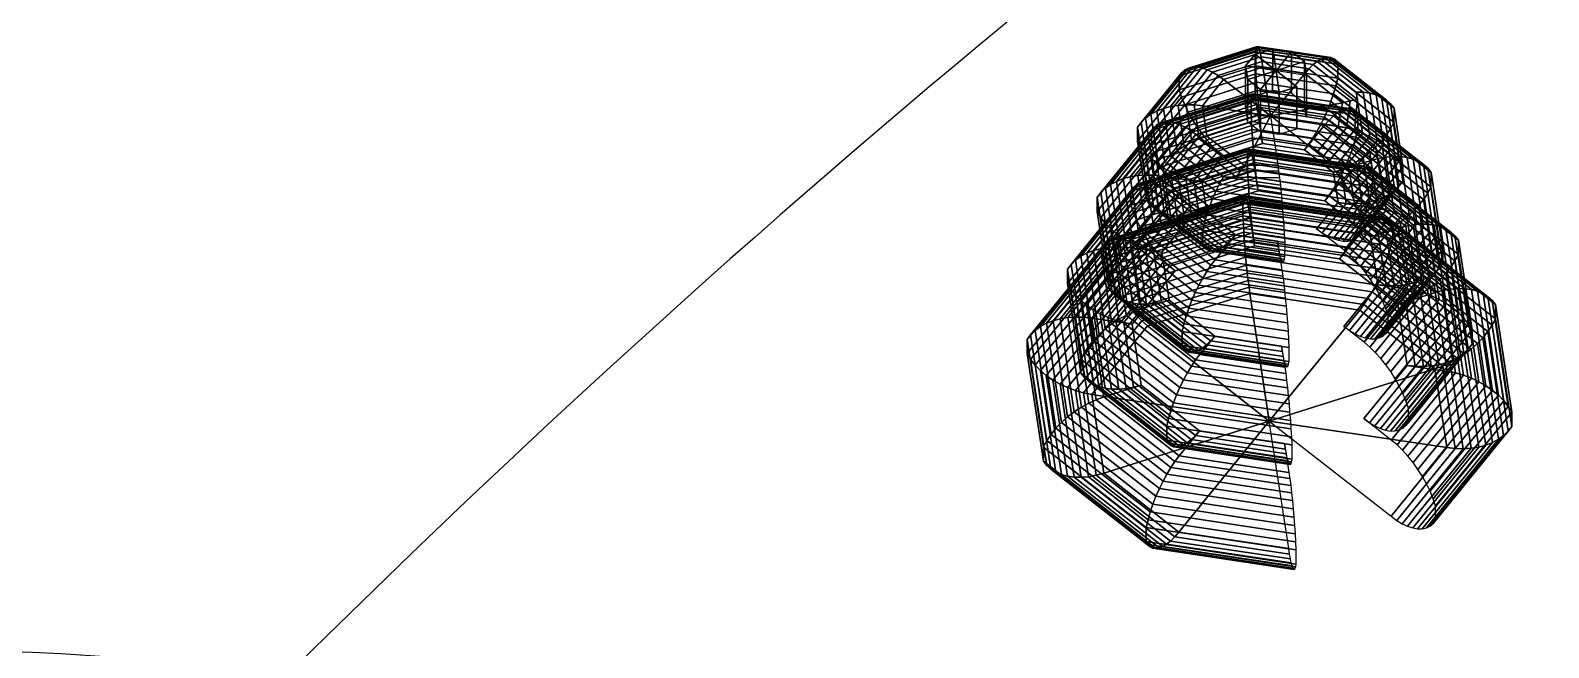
# Model space of a CAD drawing. Extents: x 268 to 383, y 668 to 793.
# Drawn here: x 276.514 to 277.528, y 678.796 to 679.209 of the extents above; entities that cross this region are included whole.
import ezdxf

# ---------------------------------------------------------------- set-up
doc = ezdxf.new("R2010")
doc.units = 0
doc.header["$LTSCALE"] = 0.5
doc.header["$MEASUREMENT"] = 0
for name, color, linetype in [('P02', 1, 'CONTINUOUS'), ('P03', 5, 'CONTINUOUS'), ('P04', 7, 'CONTINUOUS')]:
    doc.layers.add(name, color=color, linetype=linetype)

# ---------------------------------------------------------------- blocks, each defined once
blk = doc.blocks.new('2')
at = {"layer": 'P03', "extrusion": (0.670836, -0.525474, 0.523313)}
for centre, radius, start, end in [((45.889, 89.976, -33.293), 81.723, 215.50352, 256.37954), ((-2.132, -13.98, -13.937), 41.174, 35.6303, 76.5688), ((-23.161, 13.866, -16.215), 31.698, 15.469, 88.7316)]:
    blk.add_arc(centre, radius, start, end, dxfattribs=at)
at = {"layer": 'P04', "extrusion": (-0.741602, -0.473162, 0.475546), "elevation": -0.337}
blk.add_lwpolyline([(-26.384, 12.544), (-26.22, 12.666), (-25.985, 12.348)], dxfattribs=at)
at = {"layer": 'P04', "color": 5}
mesh = blk.add_polymesh((9, 9), dxfattribs=at)
for k, corner in enumerate([(-8.466, 24.472, 10.546), (-8.436, 24.473, 10.594), (-8.408, 24.479, 10.643), (-8.384, 24.491, 10.692), (-8.363, 24.508, 10.741), (-8.347, 24.531, 10.79), (-8.346, 24.625, 10.884), (-8.363, 24.674, 10.907), (-8.383, 24.723, 10.924), (-8.241, 24.748, 10.27), (-8.197, 24.766, 10.3), (-8.157, 24.787, 10.333), (-8.122, 24.812, 10.369), (-8.092, 24.841, 10.407), (-8.068, 24.873, 10.446), (-8.068, 24.968, 10.541), (-8.092, 25.007, 10.573), (-8.121, 25.045, 10.602), (-8.289, 25.065, 9.953), (-8.248, 25.102, 9.964), (-8.211, 25.141, 9.979), (-8.178, 25.182, 10), (-8.15, 25.224, 10.024), (-8.128, 25.267, 10.053), (-8.127, 25.362, 10.147), (-8.15, 25.39, 10.19), (-8.178, 25.415, 10.232), (-8.592, 25.302, 9.717), (-8.569, 25.353, 9.714), (-8.549, 25.406, 9.716), (-8.531, 25.458, 9.725), (-8.516, 25.51, 9.739), (-8.503, 25.561, 9.76), (-8.503, 25.656, 9.854), (-8.515, 25.676, 9.905), (-8.53, 25.691, 9.957), (-9.033, 25.368, 9.652), (-9.037, 25.424, 9.645), (-9.042, 25.48, 9.644), (-9.045, 25.536, 9.649), (-9.049, 25.59, 9.661), (-9.051, 25.644, 9.679), (-9.051, 25.738, 9.774), (-9.048, 25.756, 9.827), (-9.045, 25.768, 9.882), (-9.444, 25.239, 9.783), (-9.474, 25.286, 9.784), (-9.501, 25.335, 9.79), (-9.525, 25.384, 9.802), (-9.546, 25.434, 9.819), (-9.562, 25.483, 9.842), (-9.562, 25.577, 9.936), (-9.545, 25.6, 9.985), (-9.524, 25.617, 10.034), (-9.668, 24.963, 10.06), (-9.712, 24.993, 10.077), (-9.752, 25.027, 10.099), (-9.787, 25.063, 10.124), (-9.817, 25.1, 10.153), (-9.841, 25.14, 10.186), (-9.841, 25.234, 10.28), (-9.816, 25.266, 10.319), (-9.786, 25.295, 10.357), (-9.62, 24.646, 10.377), (-9.661, 24.657, 10.414), (-9.698, 24.673, 10.453), (-9.731, 24.693, 10.494), (-9.759, 24.717, 10.536), (-9.781, 24.746, 10.579), (-9.781, 24.841, 10.674), (-9.758, 24.883, 10.702), (-9.73, 24.925, 10.727), (-9.318, 24.409, 10.613), (-9.34, 24.405, 10.664), (-9.36, 24.408, 10.716), (-9.378, 24.417, 10.769), (-9.393, 24.431, 10.821), (-9.405, 24.452, 10.872), (-9.405, 24.546, 10.967), (-9.393, 24.597, 10.987), (-9.377, 24.649, 11.002)]):
    mesh.set_mesh_vertex(divmod(k, 9), corner)
mesh = blk.add_polymesh((9, 9), dxfattribs=at)
for k, corner in enumerate([(-8.383, 24.723, 10.924), (-8.407, 24.773, 10.936), (-8.434, 24.821, 10.943), (-8.464, 24.869, 10.943), (-8.497, 24.914, 10.937), (-8.532, 24.957, 10.926), (-8.568, 24.997, 10.91), (-8.605, 25.033, 10.888), (-8.642, 25.065, 10.861), (-8.121, 25.045, 10.602), (-8.156, 25.081, 10.627), (-8.196, 25.114, 10.649), (-8.24, 25.145, 10.666), (-8.288, 25.172, 10.679), (-8.338, 25.195, 10.688), (-8.391, 25.215, 10.691), (-8.445, 25.23, 10.69), (-8.5, 25.24, 10.685), (-8.178, 25.415, 10.232), (-8.21, 25.435, 10.273), (-8.247, 25.451, 10.313), (-8.288, 25.462, 10.349), (-8.332, 25.468, 10.384), (-8.379, 25.469, 10.414), (-8.37, 25.419, 10.488), (-8.42, 25.41, 10.511), (-8.471, 25.396, 10.529), (-8.53, 25.691, 9.957), (-8.548, 25.7, 10.01), (-8.568, 25.702, 10.062), (-8.59, 25.699, 10.114), (-8.615, 25.689, 10.163), (-8.64, 25.673, 10.211), (-8.667, 25.652, 10.256), (-8.695, 25.625, 10.296), (-8.722, 25.593, 10.333), (-9.045, 25.768, 9.882), (-9.041, 25.774, 9.937), (-9.036, 25.772, 9.993), (-9.031, 25.765, 10.049), (-9.026, 25.751, 10.103), (-9.021, 25.73, 10.155), (-9.015, 25.704, 10.204), (-9.009, 25.672, 10.25), (-9.003, 25.635, 10.292), (-9.524, 25.617, 10.034), (-9.5, 25.629, 10.084), (-9.473, 25.635, 10.132), (-9.443, 25.635, 10.18), (-9.41, 25.63, 10.225), (-9.375, 25.618, 10.268), (-9.339, 25.602, 10.308), (-9.302, 25.58, 10.344), (-9.265, 25.552, 10.375), (-9.786, 25.295, 10.357), (-9.751, 25.32, 10.393), (-9.711, 25.342, 10.426), (-9.667, 25.359, 10.456), (-9.62, 25.372, 10.483), (-9.569, 25.38, 10.507), (-9.516, 25.384, 10.526), (-9.462, 25.383, 10.541), (-9.407, 25.377, 10.551), (-9.73, 24.925, 10.727), (-9.697, 24.966, 10.747), (-9.66, 25.006, 10.762), (-9.619, 25.042, 10.773), (-9.575, 25.076, 10.779), (-9.528, 25.107, 10.78), (-9.478, 25.134, 10.776), (-9.428, 25.157, 10.767), (-9.377, 25.175, 10.753), (-9.377, 24.649, 11.002), (-9.359, 24.702, 11.01), (-9.339, 24.754, 11.013), (-9.317, 24.806, 11.009), (-9.292, 24.855, 10.999), (-9.267, 24.903, 10.983), (-9.181, 24.901, 11.008), (-9.153, 24.942, 10.981), (-9.125, 24.978, 10.949)]):
    mesh.set_mesh_vertex(divmod(k, 9), corner)
at = {"layer": 'P04'}
mesh = blk.add_polymesh((10, 3), dxfattribs=dict(at, m_close=True))
for k, corner in enumerate([(-8.776, 25.224, 10.703), (-8.775, 25.503, 10.982), (-8.913, 25.61, 10.875), (-8.893, 25.187, 10.74), (-8.893, 25.466, 11.019), (-8.914, 25.61, 10.875), (-9.019, 25.205, 10.721), (-9.018, 25.485, 11.001), (-8.916, 25.61, 10.875), (-9.105, 25.273, 10.654), (-9.104, 25.552, 10.933), (-8.918, 25.611, 10.874), (-9.119, 25.363, 10.564), (-9.118, 25.643, 10.843), (-8.918, 25.613, 10.873), (-9.055, 25.442, 10.485), (-9.054, 25.721, 10.764), (-8.917, 25.614, 10.871), (-8.938, 25.479, 10.448), (-8.937, 25.758, 10.727), (-8.915, 25.614, 10.871), (-8.812, 25.46, 10.466), (-8.811, 25.739, 10.746), (-8.913, 25.614, 10.871), (-8.726, 25.393, 10.533), (-8.725, 25.672, 10.813), (-8.912, 25.613, 10.872), (-8.712, 25.302, 10.624), (-8.711, 25.582, 10.903), (-8.911, 25.612, 10.874)]):
    mesh.set_mesh_vertex(divmod(k, 3), corner)
at = {"layer": 'P04', "color": 5}
mesh = blk.add_polymesh((9, 2), dxfattribs=at)
for k, corner in enumerate([(-8.642, 25.065, 10.861), (-8.953, 25.309, 10.618), (-8.5, 25.24, 10.685), (-8.953, 25.309, 10.618), (-8.471, 25.396, 10.529), (-8.953, 25.309, 10.618), (-8.722, 25.593, 10.333), (-8.953, 25.309, 10.618), (-9.003, 25.635, 10.292), (-8.953, 25.309, 10.618), (-9.265, 25.552, 10.375), (-8.953, 25.309, 10.618), (-9.407, 25.377, 10.551), (-8.953, 25.309, 10.618), (-9.377, 25.175, 10.753), (-8.953, 25.309, 10.618), (-9.125, 24.978, 10.949), (-8.953, 25.309, 10.618)]):
    mesh.set_mesh_vertex(divmod(k, 2), corner)
mesh = blk.add_polymesh((9, 9), dxfattribs=at)
for k, corner in enumerate([(-8.165, 23.972, 10.518), (-8.181, 24.02, 10.54), (-8.201, 24.07, 10.558), (-8.225, 24.119, 10.57), (-8.253, 24.168, 10.576), (-8.283, 24.215, 10.576), (-8.315, 24.261, 10.571), (-8.35, 24.304, 10.56), (-8.386, 24.344, 10.543), (-7.802, 24.418, 10.07), (-7.826, 24.457, 10.102), (-7.856, 24.495, 10.131), (-7.89, 24.531, 10.157), (-7.93, 24.564, 10.178), (-7.974, 24.595, 10.196), (-8.022, 24.622, 10.209), (-8.072, 24.646, 10.217), (-8.125, 24.665, 10.221), (-7.879, 24.931, 9.558), (-7.902, 24.959, 9.601), (-7.93, 24.984, 9.643), (-7.962, 25.004, 9.684), (-7.999, 25.02, 9.723), (-8.04, 25.031, 9.76), (-8.085, 25.037, 9.794), (-8.131, 25.038, 9.825), (-8.181, 25.034, 9.852), (-8.368, 25.314, 9.177), (-8.381, 25.334, 9.227), (-8.396, 25.349, 9.28), (-8.413, 25.357, 9.332), (-8.434, 25.36, 9.385), (-8.456, 25.356, 9.436), (-8.48, 25.347, 9.486), (-8.506, 25.331, 9.533), (-8.532, 25.309, 9.578), (-9.082, 25.421, 9.072), (-9.079, 25.439, 9.125), (-9.076, 25.451, 9.18), (-9.072, 25.456, 9.235), (-9.067, 25.455, 9.291), (-9.062, 25.447, 9.347), (-9.057, 25.433, 9.401), (-9.052, 25.413, 9.453), (-9.046, 25.386, 9.502), (-9.747, 25.211, 9.283), (-9.73, 25.234, 9.332), (-9.71, 25.251, 9.381), (-9.685, 25.263, 9.431), (-9.658, 25.269, 9.48), (-9.628, 25.269, 9.527), (-9.595, 25.264, 9.572), (-9.561, 25.252, 9.615), (-9.524, 25.236, 9.655), (-10.11, 24.765, 9.731), (-10.085, 24.797, 9.77), (-10.055, 24.826, 9.808), (-10.02, 24.851, 9.844), (-9.98, 24.872, 9.877), (-9.936, 24.89, 9.907), (-9.889, 24.903, 9.934), (-9.838, 24.911, 9.958), (-9.786, 24.914, 9.977), (-10.032, 24.252, 10.243), (-10.009, 24.295, 10.272), (-9.981, 24.337, 10.296), (-9.948, 24.378, 10.316), (-9.911, 24.417, 10.332), (-9.87, 24.454, 10.343), (-9.826, 24.488, 10.349), (-9.779, 24.519, 10.35), (-9.73, 24.546, 10.346), (-9.543, 23.869, 10.625), (-9.531, 23.92, 10.645), (-9.515, 23.972, 10.66), (-9.497, 24.025, 10.668), (-9.477, 24.077, 10.671), (-9.455, 24.128, 10.667), (-9.43, 24.178, 10.657), (-9.405, 24.225, 10.642), (-9.378, 24.27, 10.62)]):
    mesh.set_mesh_vertex(divmod(k, 9), corner)
mesh = blk.add_polymesh((9, 9), dxfattribs=at)
for k, corner in enumerate([(-8.351, 23.836, 10.092), (-8.317, 23.825, 10.134), (-8.284, 23.819, 10.18), (-8.254, 23.819, 10.227), (-8.226, 23.825, 10.276), (-8.202, 23.837, 10.325), (-8.182, 23.854, 10.375), (-8.165, 23.877, 10.423), (-8.165, 23.972, 10.518), (-8.073, 24.177, 9.749), (-8.023, 24.186, 9.772), (-7.975, 24.198, 9.799), (-7.931, 24.216, 9.83), (-7.891, 24.237, 9.863), (-7.856, 24.263, 9.899), (-7.826, 24.291, 9.937), (-7.802, 24.323, 9.976), (-7.802, 24.418, 10.07), (-8.133, 24.57, 9.357), (-8.086, 24.6, 9.358), (-8.042, 24.634, 9.364), (-8, 24.671, 9.375), (-7.963, 24.71, 9.39), (-7.93, 24.751, 9.41), (-7.902, 24.793, 9.435), (-7.88, 24.836, 9.463), (-7.879, 24.931, 9.558), (-8.507, 24.863, 9.065), (-8.481, 24.91, 9.049), (-8.457, 24.96, 9.04), (-8.435, 25.011, 9.036), (-8.414, 25.064, 9.038), (-8.396, 25.116, 9.047), (-8.381, 25.168, 9.062), (-8.369, 25.219, 9.082), (-8.368, 25.314, 9.177), (-9.053, 24.945, 8.985), (-9.058, 24.997, 8.965), (-9.064, 25.051, 8.95), (-9.068, 25.106, 8.943), (-9.073, 25.162, 8.942), (-9.076, 25.218, 8.947), (-9.079, 25.273, 8.959), (-9.082, 25.326, 8.977), (-9.082, 25.421, 9.072), (-9.562, 24.784, 9.147), (-9.597, 24.827, 9.136), (-9.629, 24.873, 9.13), (-9.659, 24.92, 9.131), (-9.686, 24.969, 9.137), (-9.71, 25.018, 9.149), (-9.731, 25.068, 9.166), (-9.747, 25.117, 9.189), (-9.747, 25.211, 9.283), (-9.84, 24.443, 9.489), (-9.89, 24.466, 9.498), (-9.938, 24.493, 9.511), (-9.982, 24.524, 9.528), (-10.021, 24.557, 9.55), (-10.056, 24.593, 9.575), (-10.086, 24.631, 9.604), (-10.11, 24.67, 9.636), (-10.11, 24.765, 9.731), (-9.78, 24.05, 9.881), (-9.827, 24.051, 9.912), (-9.871, 24.057, 9.946), (-9.912, 24.068, 9.983), (-9.949, 24.084, 10.023), (-9.982, 24.104, 10.064), (-10.01, 24.129, 10.106), (-10.032, 24.158, 10.149), (-10.032, 24.252, 10.243), (-9.406, 23.757, 10.173), (-9.432, 23.742, 10.221), (-9.456, 23.732, 10.271), (-9.478, 23.728, 10.322), (-9.498, 23.731, 10.375), (-9.516, 23.739, 10.427), (-9.531, 23.754, 10.479), (-9.543, 23.775, 10.53), (-9.543, 23.869, 10.625)]):
    mesh.set_mesh_vertex(divmod(k, 9), corner)
mesh = blk.add_polymesh((9, 9), dxfattribs=at)
for k, corner in enumerate([(-8.386, 24.344, 10.543), (-8.423, 24.38, 10.521), (-8.46, 24.412, 10.494), (-8.644, 24.555, 10.351), (-8.606, 24.528, 10.383), (-8.569, 24.506, 10.419), (-8.533, 24.489, 10.458), (-8.498, 24.478, 10.501), (-8.466, 24.472, 10.546), (-8.125, 24.665, 10.221), (-8.179, 24.68, 10.22), (-8.234, 24.691, 10.214), (-8.501, 24.731, 10.175), (-8.446, 24.725, 10.185), (-8.392, 24.724, 10.2), (-8.339, 24.727, 10.219), (-8.289, 24.736, 10.243), (-8.241, 24.748, 10.27), (-8.181, 25.034, 9.852), (-8.231, 25.025, 9.875), (-8.282, 25.011, 9.894), (-8.532, 24.932, 9.973), (-8.481, 24.951, 9.96), (-8.43, 24.974, 9.95), (-8.381, 25.001, 9.946), (-8.334, 25.031, 9.947), (-8.289, 25.065, 9.953), (-8.532, 25.309, 9.578), (-8.56, 25.282, 9.619), (-8.588, 25.25, 9.656), (-8.724, 25.083, 9.823), (-8.696, 25.12, 9.791), (-8.669, 25.16, 9.764), (-8.642, 25.205, 9.743), (-8.616, 25.252, 9.727), (-8.592, 25.302, 9.717), (-9.046, 25.386, 9.502), (-9.04, 25.355, 9.548), (-9.034, 25.317, 9.59), (-9.005, 25.125, 9.782), (-9.011, 25.167, 9.745), (-9.016, 25.213, 9.713), (-9.022, 25.262, 9.687), (-9.028, 25.314, 9.666), (-9.033, 25.368, 9.652), (-9.524, 25.236, 9.655), (-9.487, 25.213, 9.691), (-9.45, 25.186, 9.722), (-9.266, 25.043, 9.866), (-9.304, 25.074, 9.839), (-9.341, 25.11, 9.816), (-9.377, 25.15, 9.8), (-9.411, 25.193, 9.789), (-9.444, 25.239, 9.783), (-9.786, 24.914, 9.977), (-9.731, 24.913, 9.992), (-9.677, 24.907, 10.002), (-9.409, 24.867, 10.042), (-9.464, 24.878, 10.036), (-9.518, 24.893, 10.035), (-9.571, 24.912, 10.039), (-9.621, 24.936, 10.047), (-9.668, 24.963, 10.06), (-9.73, 24.546, 10.346), (-9.679, 24.568, 10.336), (-9.628, 24.587, 10.322), (-9.378, 24.666, 10.243), (-9.429, 24.652, 10.262), (-9.48, 24.643, 10.285), (-9.529, 24.639, 10.312), (-9.576, 24.64, 10.343), (-9.62, 24.646, 10.377), (-9.378, 24.27, 10.62), (-9.35, 24.311, 10.593), (-9.322, 24.347, 10.561), (-9.186, 24.515, 10.393), (-9.214, 24.483, 10.43), (-9.241, 24.456, 10.471), (-9.268, 24.435, 10.515), (-9.294, 24.419, 10.563), (-9.318, 24.409, 10.613)]):
    mesh.set_mesh_vertex(divmod(k, 9), corner)
mesh = blk.add_polymesh((2, 2), dxfattribs=at)
for k, corner in enumerate([(-9.125, 24.978, 10.949), (-8.953, 25.309, 10.618), (-8.904, 24.983, 10.944), (-8.953, 25.309, 10.618)]):
    mesh.set_mesh_vertex(divmod(k, 2), corner)
mesh = blk.add_polymesh((9, 9), dxfattribs=at)
for k, corner in enumerate([(-8.048, 23.239, 9.97), (-8.031, 23.261, 10.019), (-8.031, 23.356, 10.113), (-8.048, 23.405, 10.136), (-8.068, 23.454, 10.154), (-8.092, 23.504, 10.165), (-8.119, 23.552, 10.172), (-8.149, 23.6, 10.172), (-8.182, 23.645, 10.167), (-7.631, 23.752, 9.456), (-7.606, 23.784, 9.495), (-7.606, 23.879, 9.59), (-7.63, 23.918, 9.622), (-7.66, 23.956, 9.651), (-7.695, 23.992, 9.676), (-7.735, 24.025, 9.698), (-7.778, 24.056, 9.715), (-7.826, 24.083, 9.728), (-7.72, 24.341, 8.867), (-7.697, 24.384, 8.895), (-7.697, 24.479, 8.99), (-7.72, 24.507, 9.033), (-7.747, 24.532, 9.075), (-7.78, 24.552, 9.116), (-7.817, 24.568, 9.155), (-7.858, 24.579, 9.192), (-7.902, 24.585, 9.226), (-8.282, 24.782, 8.428), (-8.27, 24.833, 8.449), (-8.27, 24.927, 8.543), (-8.282, 24.948, 8.594), (-8.297, 24.962, 8.646), (-8.315, 24.971, 8.699), (-8.335, 24.974, 8.751), (-8.357, 24.97, 8.803), (-8.381, 24.96, 8.852), (-9.103, 24.905, 8.308), (-9.105, 24.958, 8.326), (-9.105, 25.053, 8.42), (-9.102, 25.071, 8.473), (-9.099, 25.083, 8.528), (-9.095, 25.088, 8.584), (-9.09, 25.087, 8.64), (-9.085, 25.079, 8.696), (-9.08, 25.065, 8.75), (-9.867, 24.664, 8.551), (-9.884, 24.713, 8.574), (-9.884, 24.807, 8.668), (-9.867, 24.83, 8.717), (-9.846, 24.847, 8.766), (-9.822, 24.859, 8.816), (-9.795, 24.865, 8.864), (-9.765, 24.865, 8.912), (-9.732, 24.86, 8.957), (-10.285, 24.151, 9.066), (-10.309, 24.19, 9.098), (-10.309, 24.285, 9.192), (-10.284, 24.317, 9.231), (-10.254, 24.345, 9.269), (-10.219, 24.371, 9.305), (-10.179, 24.392, 9.338), (-10.135, 24.41, 9.369), (-10.088, 24.422, 9.396), (-10.195, 23.561, 9.655), (-10.218, 23.59, 9.698), (-10.218, 23.684, 9.792), (-10.195, 23.727, 9.821), (-10.167, 23.769, 9.845), (-10.134, 23.81, 9.865), (-10.097, 23.849, 9.881), (-10.056, 23.886, 9.892), (-10.011, 23.92, 9.898), (-9.633, 23.121, 10.093), (-9.645, 23.141, 10.144), (-9.645, 23.236, 10.239), (-9.633, 23.287, 10.259), (-9.617, 23.339, 10.274), (-9.599, 23.391, 10.282), (-9.579, 23.444, 10.285), (-9.557, 23.495, 10.281), (-9.532, 23.545, 10.271)]):
    mesh.set_mesh_vertex(divmod(k, 9), corner)
mesh = blk.add_polymesh((9, 9), dxfattribs=at)
for k, corner in enumerate([(-8.182, 23.645, 10.167), (-8.216, 23.688, 10.155), (-8.252, 23.728, 10.139), (-8.289, 23.764, 10.117), (-8.327, 23.796, 10.09), (-8.462, 23.902, 9.984), (-8.424, 23.875, 10.016), (-8.387, 23.853, 10.052), (-8.351, 23.836, 10.092), (-7.826, 24.083, 9.728), (-7.876, 24.106, 9.737), (-7.929, 24.126, 9.74), (-7.983, 24.141, 9.739), (-8.038, 24.151, 9.734), (-8.235, 24.181, 9.705), (-8.18, 24.175, 9.715), (-8.126, 24.174, 9.73), (-8.073, 24.177, 9.749), (-7.902, 24.585, 9.226), (-7.949, 24.586, 9.257), (-7.998, 24.582, 9.284), (-8.049, 24.573, 9.307), (-8.1, 24.559, 9.326), (-8.284, 24.501, 9.384), (-8.233, 24.52, 9.37), (-8.182, 24.543, 9.361), (-8.133, 24.57, 9.357), (-8.381, 24.96, 8.852), (-8.407, 24.945, 8.9), (-8.434, 24.923, 8.944), (-8.461, 24.896, 8.985), (-8.489, 24.864, 9.022), (-8.59, 24.741, 9.146), (-8.562, 24.777, 9.114), (-8.534, 24.818, 9.087), (-8.507, 24.863, 9.065), (-9.08, 25.065, 8.75), (-9.075, 25.045, 8.802), (-9.069, 25.018, 8.851), (-9.063, 24.986, 8.897), (-9.057, 24.949, 8.939), (-9.035, 24.808, 9.08), (-9.041, 24.849, 9.043), (-9.047, 24.895, 9.011), (-9.053, 24.945, 8.985), (-9.732, 24.86, 8.957), (-9.697, 24.849, 9), (-9.661, 24.832, 9.04), (-9.624, 24.81, 9.076), (-9.586, 24.782, 9.107), (-9.451, 24.677, 9.213), (-9.489, 24.708, 9.186), (-9.526, 24.744, 9.164), (-9.562, 24.784, 9.147), (-10.088, 24.422, 9.396), (-10.037, 24.431, 9.419), (-9.984, 24.434, 9.438), (-9.93, 24.433, 9.453), (-9.875, 24.427, 9.463), (-9.678, 24.398, 9.492), (-9.733, 24.408, 9.487), (-9.787, 24.423, 9.486), (-9.84, 24.443, 9.489), (-10.011, 23.92, 9.898), (-9.964, 23.951, 9.899), (-9.915, 23.978, 9.894), (-9.865, 24.001, 9.885), (-9.813, 24.019, 9.871), (-9.629, 24.077, 9.813), (-9.681, 24.063, 9.831), (-9.731, 24.054, 9.854), (-9.78, 24.05, 9.881), (-9.532, 23.545, 10.271), (-9.507, 23.592, 10.256), (-9.48, 23.637, 10.234), (-9.452, 23.678, 10.207), (-9.424, 23.714, 10.175), (-9.324, 23.838, 10.051), (-9.352, 23.806, 10.088), (-9.379, 23.779, 10.129), (-9.406, 23.757, 10.173)]):
    mesh.set_mesh_vertex(divmod(k, 9), corner)
mesh = blk.add_polymesh((2, 9), dxfattribs=at)
for k, corner in enumerate([(-9.377, 24.649, 11.002), (-9.359, 24.702, 11.01), (-9.339, 24.754, 11.013), (-9.317, 24.806, 11.009), (-9.292, 24.855, 10.999), (-9.267, 24.903, 10.983), (-9.181, 24.901, 11.008), (-9.153, 24.942, 10.981), (-9.125, 24.978, 10.949), (-8.863, 24.572, 11.077), (-8.867, 24.628, 11.083), (-8.871, 24.684, 11.082), (-8.876, 24.739, 11.074), (-8.881, 24.793, 11.06), (-8.886, 24.846, 11.039), (-8.892, 24.895, 11.013), (-8.898, 24.941, 10.981), (-8.904, 24.983, 10.944)]):
    mesh.set_mesh_vertex(divmod(k, 9), corner)
mesh = blk.add_polymesh((9, 9), dxfattribs=at)
for k, corner in enumerate([(-8.291, 23.259, 9.612), (-8.254, 23.237, 9.648), (-8.218, 23.22, 9.687), (-8.183, 23.209, 9.73), (-8.15, 23.203, 9.776), (-8.12, 23.204, 9.823), (-8.093, 23.21, 9.872), (-8.069, 23.222, 9.921), (-8.048, 23.239, 9.97), (-7.985, 23.636, 9.234), (-7.931, 23.634, 9.249), (-7.878, 23.638, 9.268), (-7.827, 23.646, 9.292), (-7.78, 23.659, 9.319), (-7.736, 23.676, 9.349), (-7.696, 23.698, 9.382), (-7.661, 23.723, 9.418), (-7.631, 23.752, 9.456), (-8.05, 24.068, 8.802), (-8, 24.091, 8.793), (-7.951, 24.118, 8.789), (-7.904, 24.148, 8.79), (-7.859, 24.182, 8.796), (-7.818, 24.219, 8.806), (-7.781, 24.258, 8.822), (-7.748, 24.299, 8.842), (-7.72, 24.341, 8.867), (-8.463, 24.391, 8.48), (-8.435, 24.432, 8.453), (-8.408, 24.476, 8.432), (-8.383, 24.524, 8.416), (-8.358, 24.573, 8.406), (-8.336, 24.625, 8.402), (-8.316, 24.677, 8.405), (-8.298, 24.73, 8.413), (-8.282, 24.782, 8.428), (-9.065, 24.481, 8.392), (-9.07, 24.527, 8.36), (-9.076, 24.577, 8.334), (-9.082, 24.629, 8.313), (-9.087, 24.683, 8.299), (-9.091, 24.738, 8.291), (-9.096, 24.794, 8.29), (-9.099, 24.85, 8.296), (-9.103, 24.905, 8.308), (-9.626, 24.305, 8.57), (-9.663, 24.341, 8.548), (-9.699, 24.38, 8.532), (-9.733, 24.423, 8.521), (-9.766, 24.469, 8.515), (-9.796, 24.516, 8.516), (-9.823, 24.565, 8.522), (-9.847, 24.615, 8.534), (-9.867, 24.664, 8.551), (-9.932, 23.928, 8.948), (-9.986, 23.943, 8.947), (-10.039, 23.963, 8.951), (-10.089, 23.986, 8.959), (-10.136, 24.013, 8.972), (-10.18, 24.044, 8.99), (-10.22, 24.077, 9.011), (-10.255, 24.113, 9.037), (-10.285, 24.151, 9.066), (-9.866, 23.496, 9.38), (-9.917, 23.487, 9.403), (-9.966, 23.483, 9.43), (-10.013, 23.484, 9.461), (-10.057, 23.49, 9.495), (-10.098, 23.501, 9.532), (-10.135, 23.516, 9.571), (-10.168, 23.537, 9.612), (-10.195, 23.561, 9.655), (-9.454, 23.173, 9.702), (-9.481, 23.146, 9.743), (-9.508, 23.124, 9.787), (-9.534, 23.108, 9.835), (-9.558, 23.099, 9.885), (-9.58, 23.095, 9.936), (-9.6, 23.098, 9.989), (-9.618, 23.106, 10.041), (-9.633, 23.121, 10.093)]):
    mesh.set_mesh_vertex(divmod(k, 9), corner)
mesh = blk.add_polymesh((9, 9), dxfattribs=at)
for k, corner in enumerate([(-7.911, 22.556, 9.505), (-7.887, 22.568, 9.554), (-7.866, 22.585, 9.604), (-7.85, 22.608, 9.652), (-7.849, 22.703, 9.747), (-7.866, 22.751, 9.77), (-7.886, 22.801, 9.787), (-7.91, 22.85, 9.799), (-7.937, 22.899, 9.805), (-7.43, 23.148, 8.912), (-7.395, 23.173, 8.948), (-7.365, 23.202, 8.985), (-7.34, 23.234, 9.025), (-7.34, 23.329, 9.119), (-7.364, 23.368, 9.151), (-7.394, 23.406, 9.18), (-7.429, 23.442, 9.206), (-7.469, 23.475, 9.227), (-7.533, 23.827, 8.233), (-7.5, 23.868, 8.253), (-7.472, 23.91, 8.277), (-7.45, 23.953, 8.306), (-7.449, 24.048, 8.4), (-7.472, 24.076, 8.443), (-7.5, 24.101, 8.486), (-7.532, 24.121, 8.527), (-7.569, 24.137, 8.566), (-8.181, 24.335, 7.727), (-8.163, 24.388, 7.736), (-8.148, 24.44, 7.75), (-8.135, 24.49, 7.771), (-8.135, 24.585, 7.865), (-8.147, 24.605, 7.916), (-8.162, 24.62, 7.968), (-8.18, 24.629, 8.021), (-8.2, 24.631, 8.073), (-9.127, 24.477, 7.588), (-9.13, 24.533, 7.594), (-9.133, 24.588, 7.606), (-9.136, 24.641, 7.624), (-9.136, 24.735, 7.718), (-9.133, 24.753, 7.771), (-9.13, 24.765, 7.826), (-9.126, 24.771, 7.882), (-9.121, 24.77, 7.938), (-10.008, 24.199, 7.869), (-10.032, 24.249, 7.881), (-10.053, 24.298, 7.898), (-10.069, 24.347, 7.921), (-10.069, 24.441, 8.015), (-10.052, 24.464, 8.064), (-10.031, 24.481, 8.113), (-10.007, 24.493, 8.163), (-9.98, 24.499, 8.211), (-10.489, 23.607, 8.462), (-10.524, 23.643, 8.488), (-10.554, 23.681, 8.517), (-10.578, 23.721, 8.549), (-10.578, 23.815, 8.643), (-10.554, 23.847, 8.682), (-10.524, 23.876, 8.72), (-10.488, 23.901, 8.756), (-10.449, 23.923, 8.789), (-10.386, 22.928, 9.141), (-10.419, 22.948, 9.182), (-10.447, 22.973, 9.224), (-10.469, 23.002, 9.267), (-10.469, 23.096, 9.362), (-10.446, 23.139, 9.39), (-10.418, 23.181, 9.415), (-10.385, 23.222, 9.435), (-10.348, 23.261, 9.451), (-9.738, 22.42, 9.647), (-9.756, 22.429, 9.699), (-9.771, 22.444, 9.751), (-9.783, 22.464, 9.802), (-9.783, 22.559, 9.897), (-9.77, 22.61, 9.917), (-9.755, 22.662, 9.932), (-9.737, 22.714, 9.941), (-9.717, 22.767, 9.943)]):
    mesh.set_mesh_vertex(divmod(k, 9), corner)
mesh = blk.add_polymesh((9, 9), dxfattribs=at)
for k, corner in enumerate([(-7.937, 22.899, 9.805), (-7.967, 22.946, 9.805), (-8, 22.992, 9.8), (-8.034, 23.035, 9.789), (-8.07, 23.075, 9.772), (-8.107, 23.111, 9.75), (-8.145, 23.142, 9.723), (-8.329, 23.286, 9.58), (-8.291, 23.259, 9.612), (-7.469, 23.475, 9.227), (-7.513, 23.506, 9.245), (-7.56, 23.533, 9.258), (-7.61, 23.556, 9.266), (-7.663, 23.576, 9.27), (-7.717, 23.591, 9.269), (-7.772, 23.601, 9.263), (-8.04, 23.641, 9.224), (-7.985, 23.636, 9.234), (-7.569, 24.137, 8.566), (-7.61, 24.148, 8.603), (-7.654, 24.154, 8.637), (-7.701, 24.155, 8.668), (-7.75, 24.151, 8.695), (-7.801, 24.142, 8.718), (-7.852, 24.128, 8.737), (-8.102, 24.049, 8.816), (-8.05, 24.068, 8.802), (-8.2, 24.631, 8.073), (-8.223, 24.628, 8.125), (-8.247, 24.618, 8.175), (-8.272, 24.602, 8.222), (-8.299, 24.581, 8.267), (-8.327, 24.554, 8.308), (-8.355, 24.522, 8.344), (-8.491, 24.354, 8.512), (-8.463, 24.391, 8.48), (-9.121, 24.77, 7.938), (-9.116, 24.762, 7.994), (-9.111, 24.748, 8.048), (-9.106, 24.727, 8.1), (-9.1, 24.701, 8.149), (-9.094, 24.669, 8.195), (-9.088, 24.632, 8.237), (-9.059, 24.44, 8.429), (-9.065, 24.481, 8.392), (-9.98, 24.499, 8.211), (-9.95, 24.499, 8.259), (-9.917, 24.494, 8.304), (-9.882, 24.483, 8.347), (-9.846, 24.466, 8.387), (-9.809, 24.444, 8.423), (-9.772, 24.416, 8.454), (-9.588, 24.273, 8.597), (-9.626, 24.305, 8.57), (-10.449, 23.923, 8.789), (-10.404, 23.94, 8.82), (-10.357, 23.953, 8.847), (-10.306, 23.961, 8.87), (-10.254, 23.965, 8.889), (-10.2, 23.964, 8.904), (-10.145, 23.958, 8.914), (-9.877, 23.917, 8.954), (-9.932, 23.928, 8.948), (-10.348, 23.261, 9.451), (-10.307, 23.298, 9.461), (-10.263, 23.332, 9.467), (-10.215, 23.363, 9.468), (-10.166, 23.389, 9.464), (-10.116, 23.412, 9.455), (-10.065, 23.431, 9.441), (-9.815, 23.509, 9.362), (-9.866, 23.496, 9.38), (-9.717, 22.767, 9.943), (-9.694, 22.818, 9.939), (-9.67, 22.868, 9.93), (-9.644, 22.915, 9.914), (-9.618, 22.96, 9.892), (-9.59, 23, 9.865), (-9.562, 23.037, 9.833), (-9.426, 23.205, 9.665), (-9.454, 23.173, 9.702)]):
    mesh.set_mesh_vertex(divmod(k, 9), corner)
mesh = blk.add_polymesh((2, 9), dxfattribs=at)
for k, corner in enumerate([(-9.318, 24.409, 10.613), (-9.34, 24.405, 10.664), (-9.36, 24.408, 10.716), (-9.378, 24.417, 10.769), (-9.393, 24.431, 10.821), (-9.405, 24.452, 10.872), (-9.405, 24.546, 10.967), (-9.393, 24.597, 10.987), (-9.377, 24.649, 11.002), (-8.877, 24.343, 10.677), (-8.872, 24.335, 10.733), (-8.868, 24.334, 10.789), (-8.864, 24.339, 10.845), (-8.86, 24.351, 10.899), (-8.858, 24.37, 10.953), (-8.857, 24.464, 11.047), (-8.86, 24.517, 11.065), (-8.863, 24.572, 11.077)]):
    mesh.set_mesh_vertex(divmod(k, 9), corner)
mesh = blk.add_polymesh((9, 9), dxfattribs=at)
for k, corner in enumerate([(-8.96, 23.27, 8.579), (-8.147, 22.633, 9.213), (-8.109, 22.606, 9.245), (-8.072, 22.583, 9.281), (-8.036, 22.567, 9.321), (-8.001, 22.555, 9.363), (-7.969, 22.55, 9.409), (-7.938, 22.55, 9.456), (-7.911, 22.556, 9.505), (-8.96, 23.27, 8.579), (-7.774, 23.092, 8.753), (-7.719, 23.086, 8.764), (-7.665, 23.084, 8.779), (-7.612, 23.088, 8.798), (-7.561, 23.096, 8.821), (-7.514, 23.109, 8.848), (-7.47, 23.126, 8.879), (-7.43, 23.148, 8.912), (-8.96, 23.27, 8.579), (-7.854, 23.618, 8.227), (-7.802, 23.637, 8.213), (-7.752, 23.66, 8.204), (-7.703, 23.687, 8.2), (-7.656, 23.717, 8.2), (-7.611, 23.751, 8.206), (-7.57, 23.788, 8.217), (-7.533, 23.827, 8.233), (-8.96, 23.27, 8.579), (-8.356, 24.012, 7.835), (-8.328, 24.049, 7.803), (-8.301, 24.09, 7.776), (-8.274, 24.134, 7.754), (-8.248, 24.181, 7.738), (-8.224, 24.231, 7.728), (-8.201, 24.283, 7.725), (-8.181, 24.335, 7.727), (-8.96, 23.27, 8.579), (-9.089, 24.122, 7.727), (-9.095, 24.164, 7.69), (-9.101, 24.21, 7.658), (-9.107, 24.259, 7.632), (-9.112, 24.311, 7.611), (-9.118, 24.365, 7.597), (-9.122, 24.421, 7.589), (-9.127, 24.477, 7.588), (-8.96, 23.27, 8.579), (-9.773, 23.907, 7.945), (-9.811, 23.939, 7.918), (-9.848, 23.975, 7.896), (-9.884, 24.014, 7.879), (-9.918, 24.057, 7.868), (-9.951, 24.103, 7.862), (-9.981, 24.15, 7.863), (-10.008, 24.199, 7.869), (-8.96, 23.27, 8.579), (-10.146, 23.448, 8.405), (-10.201, 23.459, 8.399), (-10.255, 23.474, 8.398), (-10.308, 23.493, 8.402), (-10.358, 23.516, 8.41), (-10.406, 23.544, 8.423), (-10.45, 23.574, 8.441), (-10.489, 23.607, 8.462), (-8.96, 23.27, 8.579), (-10.066, 22.921, 8.931), (-10.117, 22.907, 8.95), (-10.168, 22.898, 8.973), (-10.217, 22.894, 9), (-10.264, 22.895, 9.031), (-10.308, 22.901, 9.065), (-10.349, 22.912, 9.102), (-10.386, 22.928, 9.141), (-8.96, 23.27, 8.579), (-9.564, 22.527, 9.323), (-9.592, 22.495, 9.36), (-9.619, 22.468, 9.401), (-9.646, 22.447, 9.446), (-9.672, 22.431, 9.493), (-9.696, 22.422, 9.543), (-9.718, 22.418, 9.594), (-9.738, 22.42, 9.647)]):
    mesh.set_mesh_vertex(divmod(k, 9), corner)
mesh = blk.add_polymesh((2, 9), dxfattribs=at)
for k, corner in enumerate([(-9.378, 24.27, 10.62), (-9.35, 24.311, 10.593), (-9.322, 24.347, 10.561), (-9.186, 24.515, 10.393), (-9.214, 24.483, 10.43), (-9.241, 24.456, 10.471), (-9.268, 24.435, 10.515), (-9.294, 24.419, 10.563), (-9.318, 24.409, 10.613), (-8.864, 24.193, 10.695), (-8.87, 24.239, 10.664), (-8.876, 24.28, 10.626), (-8.906, 24.473, 10.434), (-8.9, 24.436, 10.476), (-8.894, 24.404, 10.522), (-8.888, 24.377, 10.571), (-8.882, 24.357, 10.623), (-8.877, 24.343, 10.677)]):
    mesh.set_mesh_vertex(divmod(k, 9), corner)
mesh = blk.add_polymesh((2, 9), dxfattribs=at)
for k, corner in enumerate([(-9.543, 23.869, 10.625), (-9.531, 23.92, 10.645), (-9.515, 23.972, 10.66), (-9.497, 24.025, 10.668), (-9.477, 24.077, 10.671), (-9.455, 24.128, 10.667), (-9.43, 24.178, 10.657), (-9.405, 24.225, 10.642), (-9.378, 24.27, 10.62), (-8.83, 23.762, 10.73), (-8.832, 23.815, 10.748), (-8.835, 23.87, 10.76), (-8.839, 23.926, 10.765), (-8.843, 23.982, 10.764), (-8.848, 24.037, 10.756), (-8.853, 24.091, 10.742), (-8.859, 24.144, 10.722), (-8.864, 24.193, 10.695)]):
    mesh.set_mesh_vertex(divmod(k, 9), corner)
mesh = blk.add_polymesh((2, 9), dxfattribs=at)
for k, corner in enumerate([(-9.406, 23.757, 10.173), (-9.432, 23.742, 10.221), (-9.456, 23.732, 10.271), (-9.478, 23.728, 10.322), (-9.498, 23.731, 10.375), (-9.516, 23.739, 10.427), (-9.531, 23.754, 10.479), (-9.543, 23.775, 10.53), (-9.543, 23.869, 10.625), (-8.86, 23.675, 10.254), (-8.855, 23.655, 10.306), (-8.849, 23.641, 10.36), (-8.845, 23.633, 10.415), (-8.84, 23.632, 10.471), (-8.836, 23.637, 10.527), (-8.833, 23.649, 10.582), (-8.83, 23.667, 10.635), (-8.83, 23.762, 10.73)]):
    mesh.set_mesh_vertex(divmod(k, 9), corner)
mesh = blk.add_polymesh((2, 9), dxfattribs=at)
for k, corner in enumerate([(-9.532, 23.545, 10.271), (-9.507, 23.592, 10.256), (-9.48, 23.637, 10.234), (-9.452, 23.678, 10.207), (-9.424, 23.714, 10.175), (-9.324, 23.838, 10.051), (-9.352, 23.806, 10.088), (-9.379, 23.779, 10.129), (-9.406, 23.757, 10.173), (-8.833, 23.44, 10.374), (-8.839, 23.492, 10.354), (-8.845, 23.541, 10.327), (-8.85, 23.587, 10.295), (-8.856, 23.629, 10.258), (-8.878, 23.771, 10.117), (-8.872, 23.734, 10.158), (-8.866, 23.702, 10.204), (-8.86, 23.675, 10.254)]):
    mesh.set_mesh_vertex(divmod(k, 9), corner)
mesh = blk.add_polymesh((2, 9), dxfattribs=at)
for k, corner in enumerate([(-9.633, 23.121, 10.093), (-9.645, 23.141, 10.144), (-9.645, 23.236, 10.239), (-9.633, 23.287, 10.259), (-9.617, 23.339, 10.274), (-9.599, 23.391, 10.282), (-9.579, 23.444, 10.285), (-9.557, 23.495, 10.281), (-9.532, 23.545, 10.271), (-8.813, 22.998, 10.214), (-8.81, 23.016, 10.267), (-8.81, 23.111, 10.361), (-8.812, 23.164, 10.38), (-8.816, 23.218, 10.392), (-8.819, 23.274, 10.397), (-8.824, 23.33, 10.396), (-8.828, 23.386, 10.388), (-8.833, 23.44, 10.374)]):
    mesh.set_mesh_vertex(divmod(k, 9), corner)
mesh = blk.add_polymesh((2, 9), dxfattribs=at)
for k, corner in enumerate([(-8.96, 23.27, 8.579), (-9.564, 22.527, 9.323), (-9.592, 22.495, 9.36), (-9.619, 22.468, 9.401), (-9.646, 22.447, 9.446), (-9.672, 22.431, 9.493), (-9.696, 22.422, 9.543), (-9.718, 22.418, 9.594), (-9.738, 22.42, 9.647), (-8.96, 23.27, 8.579), (-8.83, 22.417, 9.431), (-8.824, 22.38, 9.473), (-8.819, 22.348, 9.519), (-8.813, 22.322, 9.568), (-8.807, 22.301, 9.62), (-8.802, 22.287, 9.674), (-8.797, 22.28, 9.73), (-8.793, 22.278, 9.786)]):
    mesh.set_mesh_vertex(divmod(k, 9), corner)
mesh = blk.add_polymesh((2, 9), dxfattribs=at)
for k, corner in enumerate([(-9.717, 22.767, 9.943), (-9.694, 22.818, 9.939), (-9.67, 22.868, 9.93), (-9.644, 22.915, 9.914), (-9.618, 22.96, 9.892), (-9.59, 23, 9.865), (-9.562, 23.037, 9.833), (-9.426, 23.205, 9.665), (-9.454, 23.173, 9.702), (-8.796, 22.628, 10.078), (-8.801, 22.684, 10.071), (-8.806, 22.738, 10.057), (-8.811, 22.79, 10.036), (-8.817, 22.839, 10.01), (-8.823, 22.885, 9.978), (-8.829, 22.927, 9.941), (-8.858, 23.119, 9.749), (-8.852, 23.082, 9.79)]):
    mesh.set_mesh_vertex(divmod(k, 9), corner)
mesh = blk.add_polymesh((2, 9), dxfattribs=at)
for k, corner in enumerate([(-9.454, 23.173, 9.702), (-9.481, 23.146, 9.743), (-9.508, 23.124, 9.787), (-9.534, 23.108, 9.835), (-9.558, 23.099, 9.885), (-9.58, 23.095, 9.936), (-9.6, 23.098, 9.989), (-9.618, 23.106, 10.041), (-9.633, 23.121, 10.093), (-8.852, 23.082, 9.79), (-8.846, 23.05, 9.836), (-8.84, 23.024, 9.886), (-8.835, 23.003, 9.938), (-8.83, 22.989, 9.992), (-8.825, 22.982, 10.047), (-8.82, 22.98, 10.103), (-8.816, 22.986, 10.159), (-8.813, 22.998, 10.214)]):
    mesh.set_mesh_vertex(divmod(k, 9), corner)
mesh = blk.add_polymesh((2, 9), dxfattribs=at)
for k, corner in enumerate([(-9.738, 22.42, 9.647), (-9.756, 22.429, 9.699), (-9.771, 22.444, 9.751), (-9.783, 22.464, 9.802), (-9.783, 22.559, 9.897), (-9.77, 22.61, 9.917), (-9.755, 22.662, 9.932), (-9.737, 22.714, 9.941), (-9.717, 22.767, 9.943), (-8.793, 22.278, 9.786), (-8.789, 22.284, 9.842), (-8.785, 22.296, 9.896), (-8.783, 22.314, 9.949), (-8.782, 22.408, 10.044), (-8.785, 22.462, 10.062), (-8.788, 22.516, 10.074), (-8.792, 22.572, 10.08), (-8.796, 22.628, 10.078)]):
    mesh.set_mesh_vertex(divmod(k, 9), corner)

msp = doc.modelspace()

# ---------------------------------------------------------------- block references
at = {"layer": 'P02', "xscale": 0.09999999999990905, "yscale": 0.1000000000000227, "zscale": 0.1}
msp.add_blockref('2', (278.2373, 676.6205), dxfattribs=at)

doc.saveas('drawing.dxf')
